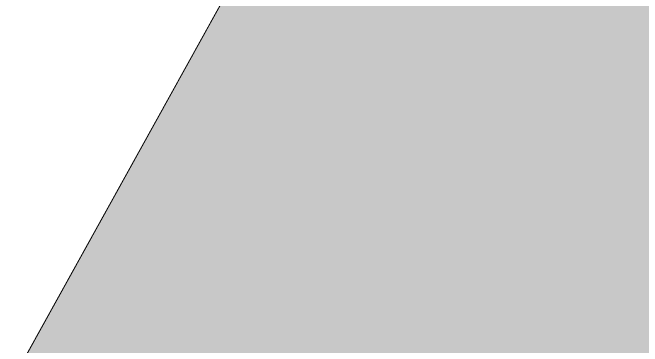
# Model space of a CAD drawing. Header units: metres. Extents: x -6 to 1255, y -2 to 532.
# Drawn here: x 1016.32 to 1022.99, y 337.9 to 341.43 of the extents above; entities that cross this region are included whole.
import ezdxf

# ---------------------------------------------------------------- set-up
doc = ezdxf.new("R2010")
doc.units = ezdxf.units.M
doc.header["$MEASUREMENT"] = 0
for name, color, linetype, lineweight, true_color in [('TPX_BUILDINGS', 7, 'CONTINUOUS', 0, 0x000000), ('TPX_BUILDINGS_HATCH', 7, 'CONTINUOUS', 0, 0xf0f0f0), ('TPX_CADASTRES', 7, 'CONTINUOUS', 0, 0x646464)]:
    doc.layers.add(name, color=color, linetype=linetype, lineweight=lineweight, true_color=true_color)

msp = doc.modelspace()

# ---------------------------------------------------------------- hatches: boundary and pattern name
at = {"layer": 'TPX_BUILDINGS_HATCH'}
h = msp.add_hatch(color=256, dxfattribs=at)
h.paths.add_polyline_path([(1024.2197, 351.7933), (1016.3197, 337.5433), (1017.6997, 336.9233), (1026.4097, 333.0033), (1027.4797, 332.5233), (1028.3097, 334.2633), (1032.3697, 332.5333), (1031.5597, 330.6933), (1034.4697, 329.3833), (1034.9797, 330.4633), (1037.5197, 335.9033), (1035.0797, 336.9733), (1035.9097, 338.8533), (1038.3397, 337.6533), (1040.7597, 342.8333), (1041.4797, 344.3633), (1038.6597, 345.5733), (1037.8297, 343.7033), (1033.7197, 345.4833), (1034.5097, 347.3633), (1028.8297, 349.8133), (1025.5897, 351.2033), (1024.2197, 351.7933)])
h.paths.add_polyline_path([(1026.8897, 339.8633), (1027.2797, 340.8233), (1029.0597, 340.0733), (1029.9997, 342.3233), (1031.8297, 341.5633), (1030.4097, 338.3533), (1026.8897, 339.8633)], flags=16)

# ---------------------------------------------------------------- linework, layer by layer
at = {"layer": 'TPX_BUILDINGS', "elevation": 0.0421}
msp.add_lwpolyline([(1024.2197, 351.7933), (1016.3197, 337.5433), (1017.6997, 336.9233), (1026.4097, 333.0033), (1027.4797, 332.5233), (1028.3097, 334.2633), (1032.3697, 332.5333), (1031.5597, 330.6933), (1034.4697, 329.3833), (1034.9797, 330.4633), (1037.5197, 335.9033), (1035.0797, 336.9733), (1035.9097, 338.8533), (1038.3397, 337.6533), (1040.7597, 342.8333), (1041.4797, 344.3633), (1038.6597, 345.5733), (1037.8297, 343.7033), (1033.7197, 345.4833), (1034.5097, 347.3633), (1028.8297, 349.8133), (1025.5897, 351.2033)], close=True, dxfattribs=at)
at = {"layer": 'TPX_CADASTRES', "elevation": 0.0241}
msp.add_lwpolyline([(1024.2197, 351.7936), (1016.3197, 337.5436), (1017.6997, 336.9236), (1026.4097, 333.0036), (1027.4797, 332.5236), (1031.5597, 330.6936), (1034.4697, 329.3836), (1034.9797, 330.4636), (1037.5197, 335.9036), (1038.3397, 337.6536), (1040.7597, 342.8336), (1041.4797, 344.3636), (1038.6597, 345.5736), (1034.5097, 347.3636), (1028.8297, 349.8136), (1025.5897, 351.2036)], close=True, dxfattribs=at)

doc.saveas('drawing.dxf')
